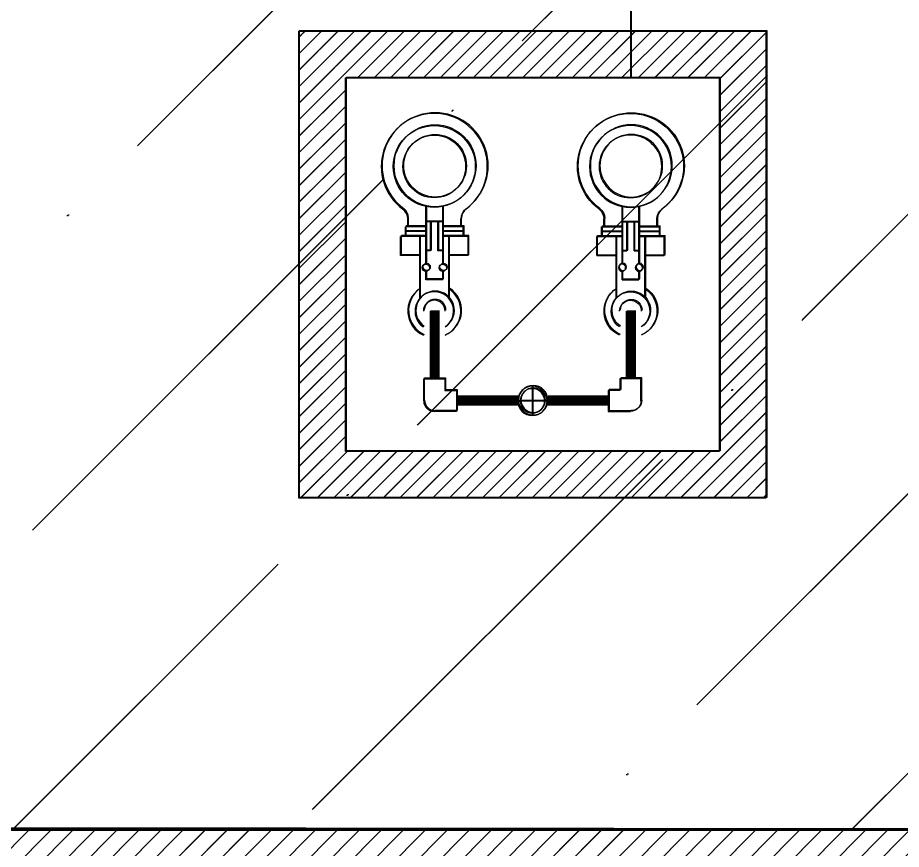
# Model space of a CAD drawing. Header units: inches. Extents: x 4821 to 127877, y 58012 to 433683.
# Drawn here: x 74521 to 78068, y 366478 to 369818 of the extents above; entities that cross this region are included whole.
import ezdxf

# ---------------------------------------------------------------- set-up
doc = ezdxf.new("R2010")
doc.units = ezdxf.units.IN
doc.header["$MEASUREMENT"] = 0
doc.linetypes.add('DRAINAGE SYSTEM$0$CENTER', pattern=[2, 1.25, -0.25, 0.25, -0.25])
for name, color, linetype in [('A-FLOR-IDEN', 11, 'Continuous'), ('A-WAL-CMU', 7, 'Continuous'), ('A-WALL', 53, 'Continuous'), ('Cloums$0$A-COL-HAT', 8, 'Continuous'), ('Cloums$0$A-COL-RFC', 210, 'Continuous'), ('DRAINAGE SYSTEM$0$ARCH', 8, 'Continuous'), ('DRAINAGE SYSTEM$0$PL-DR-FITTING', 1, 'Continuous'), ('DRAINAGE SYSTEM$0$PL-DR-LEADER', 1, 'Continuous'), ('DRAINAGE SYSTEM$0$PL-DR-PIPE', 3, 'Continuous'), ('DRAINAGE SYSTEM$0$PL-DR-SYMBOL', 180, 'Continuous'), ('DRAINAGE SYSTEM$0$PL-FM-PIPE', 2, 'DRAINAGE SYSTEM$0$FM_PIPE'), ('DRAINAGE SYSTEM$0$PL-W-CENTER', 43, 'DRAINAGE SYSTEM$0$CENTER'), ('DRAINAGE SYSTEM$0$PL-W-FITTING', 1, 'Continuous'), ('DRAINAGE SYSTEM$0$PL-W-SYMBOL', 2, 'Continuous'), ('HA', 9, 'Continuous'), ('NECB-COLUM', 50, 'Continuous')]:
    doc.layers.add(name, color=color, linetype=linetype)
doc.styles.add('DRAINAGE SYSTEM$0$FM-TEXT', font='romans.shx', dxfattribs={"height": 2})
doc.linetypes.add('DRAINAGE SYSTEM$0$FM_PIPE', pattern='A,3,-0.7,["F M",DRAINAGE SYSTEM$0$FM-TEXT,S=0.15,R=0,X=-0.5,Y=-0.1],-0.7', length=4.4)

# ---------------------------------------------------------------- blocks, each defined once
blk = doc.blocks.new('COL BASEMT')
at = {"layer": 'Cloums$0$A-COL-HAT'}
h = blk.add_hatch(dxfattribs=at)
h.set_pattern_fill('ANSI31', color=256, scale=500)
h.set_pattern_definition([(45, (1452118.876, 42013.15), (-44.194174, 44.194174), [])])
h.paths.add_polyline_path([(1693546.9, 345626), (1693946.9, 345626), (1693950.9, 348875.9), (1693546.9, 348875.9)])
h.paths.add_polyline_path([(1688721.9, 335900.9), (1689121.5, 335900.9), (1689121.9, 337327), (1693949.2, 337327), (1693946.9, 345126), (1693546.9, 345126), (1693546.9, 337727), (1688721.9, 337727)])
h.paths.add_polyline_path([(1641271.9, 335200.9), (1640873.7, 335200.9), (1640871.9, 323973.1), (1689121.9, 323973.1), (1689121.4, 335200.9), (1688721.9, 335200.9), (1688721.9, 324373.1), (1641271.9, 324373.1)])
edge = h.paths.add_edge_path()
edge.add_line((1636446.9, 345126), (1636046.9, 345126))
edge.add_line((1636046.9, 345126), (1636049, 337698.9))
edge.add_arc((1626263.1, 338211), 9799.3, 305.31502, 357.00429, ccw=False)
edge.add_line((1631927.8, 330215), (1632171.5, 329896.4))
edge.add_arc((1626336.8, 338141.4), 10100.7, 305.28586, 355.37518)
edge.add_line((1636404.6, 337327), (1640874, 337327))
edge.add_line((1640874, 337327), (1640873.8, 335900.9))
edge.add_line((1640873.8, 335900.9), (1641271.9, 335900.9))
edge.add_line((1641271.9, 335900.9), (1641271.9, 337725.9))
edge.add_line((1641271.9, 337725.9), (1636446.9, 337725.9))
edge.add_line((1636446.9, 337725.9), (1636446.9, 345126))
h.paths.add_polyline_path([(1636046.9, 345626), (1636446.9, 345626), (1636446.9, 348875.9), (1636048.9, 348875.9)])
at = {"layer": 'Cloums$0$A-COL-RFC', "linetype": 'Continuous'}
blk.add_lwpolyline([(1688721.9, 335200.9), (1688721.9, 324373.1), (1641271.9, 324373.1), (1641271.9, 335200.9)], dxfattribs=at)
blk = doc.blocks.new('DRAINAGE SYSTEM$0$S-PUMP')
for p, q in [((-77.4, 705.9), (-77.4, 374.2)), ((77.4, 705.9), (77.4, 374.2)), ((-180.6, 477.4), (-180.6, 374.2)), ((-180.6, 477.4), (-77.4, 477.4)), ((-180.6, 477.4), (-180.6, 374.2)), ((77.4, 477.4), (180.6, 477.4)), ((180.6, 477.4), (180.6, 374.2)), ((-180.6, 374.2), (-154.8, 374.2)), ((-154.8, 374.2), (-154.8, 322.6)), ((-154.8, 374.2), (-154.8, 322.6)), ((154.8, 374.2), (154.8, 322.6)), ((154.8, 374.2), (180.6, 374.2)), ((-154.8, 322.6), (-141.9, 322.6)), ((-141.9, 322.6), (-141.9, 280.6)), ((141.9, 322.6), (141.9, 280.6)), ((141.9, 322.6), (154.8, 322.6))]:
    blk.add_line(p, q)
at = {"color": 1}
for p, q in [((-45.2, 606.4), (45.2, 606.4)), ((-45.2, 606.4), (-45.2, 561.3)), ((45.2, 606.4), (45.2, 561.3)), ((-45.2, 522.5), (-45.2, 214.6)), ((45.2, 522.5), (45.2, 214.6)), ((-45.2, 451.6), (-19.4, 451.6)), ((-19.4, 451.6), (-19.4, 296.8)), ((19.4, 451.6), (45.2, 451.6)), ((19.4, 451.6), (19.4, 296.8)), ((-154.8, 374.2), (-45.2, 374.2)), ((-154.8, 348.4), (-45.2, 348.4)), ((45.2, 374.2), (154.8, 374.2)), ((45.2, 348.4), (154.8, 348.4)), ((-141.9, 322.6), (-45.2, 322.6)), ((-45.2, 296.8), (45.2, 296.8)), ((45.2, 322.6), (141.9, 322.6))]:
    blk.add_line(p, q, dxfattribs=at)
for centre in [(-45.2, 541.9), (45.2, 541.9)]:
    blk.add_circle(centre, 19.4, dxfattribs=at)
for radius in [219.3, 167.7]:
    blk.add_circle((0, 0), radius)
for centre, radius, start, end in [((0, 774.1), 141.9, 114.1477, 236.9443), ((0, 774.1), 141.9, 303.0557, 65.8523), ((0, 774.1), 141.9, 303.0557, 65.8523), ((-206.4, 280.6), 64.5, 306.3412, 0), ((206.4, 280.6), 64.5, 180, 233.6588), ((0, 0), 283.9, 126.3412, 53.6588)]:
    blk.add_arc(centre, radius, start, end)
for radius, start, end in [(103.2, 124.2289, 55.7711), (58.1, 180, 0)]:
    blk.add_arc((0, 774.1), radius, start, end, dxfattribs=at)
blk = doc.blocks.new('DRAINAGE SYSTEM$0$CC')
at = {"layer": 'DRAINAGE SYSTEM$0$PL-W-CENTER', "color": 5}
for p, q in [((0, 0.0225), (0, -0.0225)), ((0.0225, 0), (-0.0225, 0))]:
    blk.add_line(p, q, dxfattribs=at)
at = {"layer": 'DRAINAGE SYSTEM$0$PL-W-SYMBOL', "color": 5}
for radius in [0.0225, 0.0187]:
    blk.add_circle((0, 0), radius, dxfattribs=at)
blk = doc.blocks.new('DRAINAGE SYSTEM$0$WE90')
at = {"layer": 'DRAINAGE SYSTEM$0$PL-W-FITTING'}
for p, q in [((-0.0792, -0.0375), (-0.0792, 0.0375)), ((-0.0792, 0.0375), (0, 0.0375)), ((0.0375, 0), (0.0375, -0.0792)), ((-0.0375, -0.0375), (-0.0792, -0.0375)), ((-0.0375, -0.0792), (-0.0375, -0.0375)), ((0.0375, -0.0792), (-0.0375, -0.0792))]:
    blk.add_line(p, q, dxfattribs=at)
blk.add_arc((0, 0), 0.0375, 0, 90, dxfattribs=at)
blk = doc.blocks.new('*U101')
at = {"layer": 'DRAINAGE SYSTEM$0$ARCH', "transparency": 33554661}
h = blk.add_hatch(dxfattribs=at)
h.set_pattern_fill('ANSI31', color=256, scale=0.5)
h.set_pattern_definition([(45, (71833.186175, -166659.28586), (-0.044194173824, 0.044194173824), [])])
h.paths.add_polyline_path([(1.25, 1.25), (-1.25, 1.25), (-1.25, -1.25), (1.25, -1.25)])
h.paths.add_polyline_path([(-1, -1), (-1, 1), (1, 1), (1, -1)], flags=16)
at = {"layer": 'DRAINAGE SYSTEM$0$PL-DR-FITTING'}
for points in [[(-1.25, 1.25), (1.25, 1.25), (1.25, -1.25), (-1.25, -1.25)], [(-1, 1), (1, 1), (1, -1), (-1, -1)]]:
    blk.add_lwpolyline(points, close=True, dxfattribs=at)
at = {"layer": 'DRAINAGE SYSTEM$0$PL-FM-PIPE', "const_width": 0.05}
for points in [[(-0.0788, 0.7292), (-0.4062, 0.7292)], [(0.4062, 0.7292), (0.0788, 0.7292)], [(-0.525, 0.248), (-0.525, 0.6104)], [(0.525, 0.248), (0.525, 0.6104)]]:
    blk.add_lwpolyline(points, dxfattribs=at)
at = {"layer": 'DRAINAGE SYSTEM$0$PL-DR-LEADER', "xscale": -3.5, "yscale": 3.5, "zscale": 3.5, "rotation": 270}
blk.add_blockref('DRAINAGE SYSTEM$0$CC', (0, 0.7292), dxfattribs=at)
at = {"layer": 'DRAINAGE SYSTEM$0$PL-DR-PIPE', "yscale": 1.5, "zscale": 1.5}
for p, xscale in [((-0.525, 0.7292), -1.5), ((0.525, 0.7292), 1.5)]:
    blk.add_blockref('DRAINAGE SYSTEM$0$WE90', p, dxfattribs=dict(at, xscale=xscale))
at = {"layer": 'DRAINAGE SYSTEM$0$PL-DR-SYMBOL'}
for p, xscale, yscale, zscale in [((-0.525, -0.5261), -0.0010000000005448, 0.0010000000005448, 0.0010000000005), ((0.525, -0.5261), 0.0010000000004879, 0.0010000000004879, 0.0010000000004879)]:
    blk.add_blockref('DRAINAGE SYSTEM$0$S-PUMP', p, dxfattribs=dict(at, xscale=xscale, yscale=yscale, zscale=zscale))

msp = doc.modelspace()

# ---------------------------------------------------------------- hatches: boundary and pattern name
at = {"layer": 'A-WALL'}
h = msp.add_hatch(dxfattribs=at)
h.set_pattern_fill('ANSI36', color=5, scale=250)
h.set_pattern_definition([(45, (-1206228.7, -363008.7), (420.9495, 1543.4815), [1984.375, -396.875, 0, -396.875])])
h.paths.add_polyline_path([(78770.3, 396057.4), (86318.1, 396057.4), (92312.4, 396057.4), (92311.4, 402332.3), (76621.2, 402332.4), (76621.2, 407057.3), (28720.3, 407057.3), (28720.3, 402332.3), (22420.5, 402332.3), (22416.4, 396178.8), (35923.5, 396107.4), (35923.5, 387307.4), (28820.3, 387307.4), (28820.4, 379907.3), (33642.6, 379907.3), (33642.6, 366602.4), (81095.3, 366554.5), (81093.9, 379507), (78770.3, 379507.4)])
h = msp.add_hatch(dxfattribs=at)
h.set_pattern_fill('ANSI36', color=5, scale=250)
h.set_pattern_definition([(45, (-1206225.3, -363005.7), (420.9495, 1543.4815), [1984.375, -396.875, 0, -396.875])])
h.paths.add_polyline_path([(78773.7, 396060.4), (86321.5, 396060.4), (92315.8, 396060.4), (92314.8, 402335.3), (76624.6, 402335.4), (76624.6, 407060.3), (28723.7, 407060.3), (28723.7, 402335.3), (22423.9, 402335.3), (22419.8, 396181.8), (35926.9, 396110.4), (35926.9, 387310.4), (28823.7, 387310.4), (28823.8, 379910.3), (33646, 379910.3), (33646, 366605.3), (81098.7, 366557.5), (81097.3, 379510), (78773.7, 379510.4)])

# ---------------------------------------------------------------- linework, layer by layer
at = {"layer": 'A-FLOR-IDEN', "elevation": 0}
for points in [[(76980.8, 369870.3), (76980.8, 369576.2)], [(76984.2, 369873.2), (76984.2, 369579.2)]]:
    msp.add_lwpolyline(points, dxfattribs=at)
at = {"layer": 'A-WAL-CMU'}
for p, q in [((80591.7, 366554.5), (33642.6, 366554.5)), ((80595.1, 366557.5), (33646, 366557.5))]:
    msp.add_line(p, q, dxfattribs=at)
at = {"layer": 'HA', "color": 1}
for points in [[(81095.3, 366554.5), (33642.6, 366602.4), (33642.6, 379907.3), (28820.4, 379907.3), (28820.3, 387307.4), (35923.5, 387307.4), (35923.5, 396107.4), (22416.4, 396178.8), (22420.5, 402332.3), (28720.3, 402332.3), (28720.3, 407057.3), (76621.2, 407057.3), (76621.2, 402332.4), (92311.4, 402332.3), (92312.4, 396057.4), (78770.3, 396057.4), (78770.3, 379507.4), (81093.9, 379507), (81095.3, 366554.5)], [(81098.7, 366557.5), (33646, 366605.3), (33646, 379910.3), (28823.8, 379910.3), (28823.7, 387310.4), (35926.9, 387310.4), (35926.9, 396110.4), (22419.8, 396181.8), (22423.9, 402335.3), (28723.7, 402335.3), (28723.7, 407060.3), (76624.6, 407060.3), (76624.6, 402335.4), (92314.8, 402335.3), (92315.8, 396060.4), (78773.7, 396060.4), (78773.7, 379510.4), (81097.3, 379510), (81098.7, 366557.5)]]:
    msp.add_lwpolyline(points, dxfattribs=at)

# ---------------------------------------------------------------- block references
at = {"layer": 'DRAINAGE SYSTEM$0$PL-DR-FITTING', "extrusion": (3.02085e-09, 3.26478e-20, 1), "xscale": 749.9999999999999, "yscale": 749.9999999999999, "zscale": 749.9999999999999, "rotation": 180}
for p in [(76587.3, 368826.2, 0), (76590.7, 368829.2, 0)]:
    msp.add_blockref('*U101', p, dxfattribs=at)
at = {"layer": 'NECB-COLUM'}
for p in [(-1607626.5, 42181.5), (-1607623.1, 42184.4)]:
    msp.add_blockref('COL BASEMT', p, dxfattribs=at)

doc.saveas('drawing.dxf')
